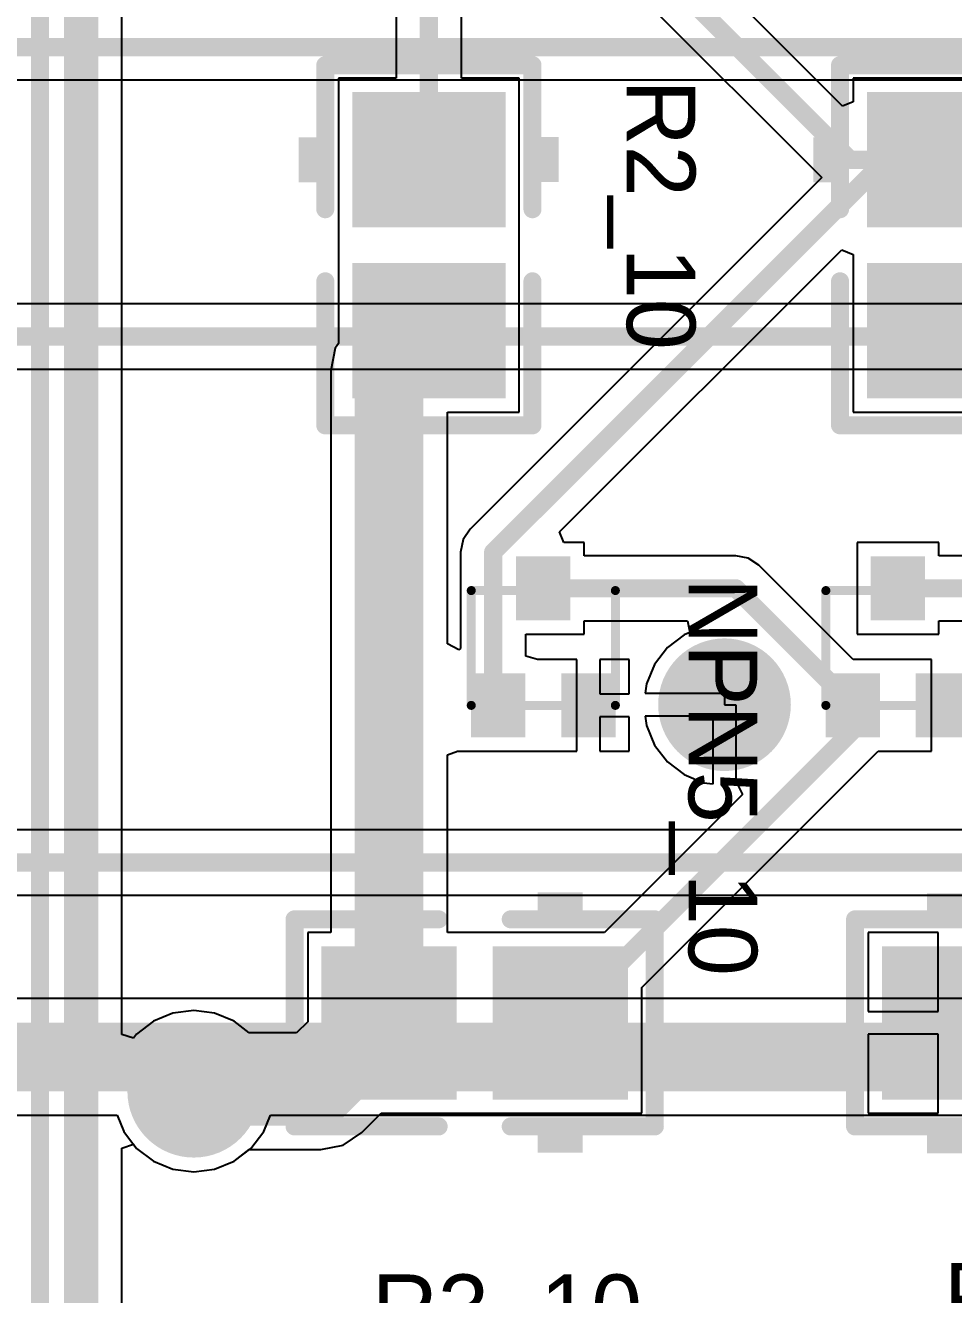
# Model space of a CAD drawing. Header units: millimetres. Extents: x 0.67 to 7.75, y 0.64 to 6.06.
# Drawn here: x 5.021 to 5.427, y 2.766 to 3.321 of the extents above; entities that cross this region are included whole.
import ezdxf

# ---------------------------------------------------------------- set-up
doc = ezdxf.new("R2010")
doc.units = ezdxf.units.MM
doc.header["$MEASUREMENT"] = 0
for name, color, linetype in [('BottomLayer', 5, 'Continuous'), ('BottomSolder', 6, 'Continuous'), ('MultiLayer', 9, 'Continuous'), ('TopLayer', 1, 'Continuous'), ('TopOverlay', 2, 'Continuous'), ('TopPaste', 8, 'Continuous'), ('TopSolder', 216, 'Continuous'), ('ViaHoleLayer', 16, 'Continuous')]:
    doc.layers.add(name, color=color, linetype=linetype)

# ---------------------------------------------------------------- blocks, each defined once
blk = doc.blocks.new('CC2012_0805_261')
at = {"layer": 'TopLayer'}
for points in [[(-0.06299, -0.02953), (-0.01181, -0.02953), (-0.06299, 0.02953), (-0.01181, 0.02953)], [(0.01181, -0.02953), (0.06299, -0.02953), (0.01181, 0.02953), (0.06299, 0.02953)]]:
    blk.add_solid(points, dxfattribs=at)
at = {"layer": 'TopOverlay', "const_width": 0.00787}
for points in [[(-0.07874, -0.04528), (-0.07874, 0.04528)], [(-0.07874, 0.04528), (-0.01575, 0.04528)], [(0.01575, 0.04528), (0.07874, 0.04528)], [(0.07874, -0.04528), (0.07874, 0.04528)], [(-0.07874, -0.04528), (-0.01575, -0.04528)], [(0.01575, -0.04528), (0.07874, -0.04528)]]:
    blk.add_lwpolyline(points, dxfattribs=at)
at = {"layer": 'TopOverlay', "const_width": 0.00394}
for points in [[(-0.08071, 0.04528, 1), (-0.07677, 0.04528, 1)], [(-0.08071, 0.04528, 1), (-0.07677, 0.04528, 1)], [(-0.01772, 0.04528, 1), (-0.01378, 0.04528, 1)], [(0.01378, 0.04528, 1), (0.01772, 0.04528, 1)], [(0.07677, 0.04528, 1), (0.08071, 0.04528, 1)], [(0.07677, 0.04528, 1), (0.08071, 0.04528, 1)], [(-0.08071, -0.04528, 1), (-0.07677, -0.04528, 1)], [(-0.08071, -0.04528, 1), (-0.07677, -0.04528, 1)], [(-0.01772, -0.04528, 1), (-0.01378, -0.04528, 1)], [(0.01378, -0.04528, 1), (0.01772, -0.04528, 1)], [(0.07677, -0.04528, 1), (0.08071, -0.04528, 1)], [(0.07677, -0.04528, 1), (0.08071, -0.04528, 1)]]:
    blk.add_lwpolyline(points, format="xyb", close=True, dxfattribs=at)
at = {"layer": 'TopOverlay'}
for points in [[(-0.04724, 0.04882), (-0.02756, 0.04882), (-0.04724, 0.05669), (-0.02756, 0.05669)], [(-0.04724, -0.05709), (-0.02756, -0.05709), (-0.04724, -0.04921), (-0.02756, -0.04921)]]:
    blk.add_solid(points, dxfattribs=at)
at = {"layer": 'TopPaste'}
for points in [[(-0.06299, -0.02953), (-0.01181, -0.02953), (-0.06299, 0.02953), (-0.01181, 0.02953)], [(0.01181, -0.02953), (0.06299, -0.02953), (0.01181, 0.02953), (0.06299, 0.02953)]]:
    blk.add_solid(points, dxfattribs=at)
at = {"layer": 'TopSolder'}
for points in [[(-0.06699, -0.03353), (-0.00781, -0.03353), (-0.06699, 0.03353), (-0.00781, 0.03353)], [(0.00781, -0.03353), (0.06699, -0.03353), (0.00781, 0.03353), (0.06699, 0.03353)]]:
    blk.add_solid(points, dxfattribs=at)
blk = doc.blocks.new('CC2012_0805_262')
at = {"layer": 'TopLayer'}
for points in [[(-0.06299, -0.02953), (-0.01181, -0.02953), (-0.06299, 0.02953), (-0.01181, 0.02953)], [(0.01181, -0.02953), (0.06299, -0.02953), (0.01181, 0.02953), (0.06299, 0.02953)]]:
    blk.add_solid(points, dxfattribs=at)
at = {"layer": 'TopOverlay', "const_width": 0.00787}
for points in [[(-0.07874, 0.04528), (-0.07874, -0.04528)], [(-0.01575, 0.04528), (-0.07874, 0.04528)], [(0.07874, 0.04528), (0.01575, 0.04528)], [(0.07874, 0.04528), (0.07874, -0.04528)], [(-0.01575, -0.04528), (-0.07874, -0.04528)], [(0.07874, -0.04528), (0.01575, -0.04528)]]:
    blk.add_lwpolyline(points, dxfattribs=at)
at = {"layer": 'TopOverlay', "const_width": 0.00394}
for points in [[(-0.08071, 0.04528, 1), (-0.07677, 0.04528, 1)], [(-0.08071, 0.04528, 1), (-0.07677, 0.04528, 1)], [(-0.01772, 0.04528, 1), (-0.01378, 0.04528, 1)], [(0.01378, 0.04528, 1), (0.01772, 0.04528, 1)], [(0.07677, 0.04528, 1), (0.08071, 0.04528, 1)], [(0.07677, 0.04528, 1), (0.08071, 0.04528, 1)], [(-0.08071, -0.04528, 1), (-0.07677, -0.04528, 1)], [(-0.08071, -0.04528, 1), (-0.07677, -0.04528, 1)], [(-0.01772, -0.04528, 1), (-0.01378, -0.04528, 1)], [(0.01378, -0.04528, 1), (0.01772, -0.04528, 1)], [(0.07677, -0.04528, 1), (0.08071, -0.04528, 1)], [(0.07677, -0.04528, 1), (0.08071, -0.04528, 1)]]:
    blk.add_lwpolyline(points, format="xyb", close=True, dxfattribs=at)
at = {"layer": 'TopOverlay'}
for points in [[(-0.04724, 0.04882), (-0.02756, 0.04882), (-0.04724, 0.05669), (-0.02756, 0.05669)], [(-0.04724, -0.05709), (-0.02756, -0.05709), (-0.04724, -0.04921), (-0.02756, -0.04921)]]:
    blk.add_solid(points, dxfattribs=at)
at = {"layer": 'TopPaste'}
for points in [[(-0.06299, -0.02953), (-0.01181, -0.02953), (-0.06299, 0.02953), (-0.01181, 0.02953)], [(0.01181, -0.02953), (0.06299, -0.02953), (0.01181, 0.02953), (0.06299, 0.02953)]]:
    blk.add_solid(points, dxfattribs=at)
at = {"layer": 'TopSolder'}
for points in [[(-0.06699, -0.03353), (-0.00781, -0.03353), (-0.06699, 0.03353), (-0.00781, 0.03353)], [(0.00781, -0.03353), (0.06699, -0.03353), (0.00781, 0.03353), (0.06699, 0.03353)]]:
    blk.add_solid(points, dxfattribs=at)
blk = doc.blocks.new('CC2012_0805_263')
at = {"layer": 'TopLayer'}
for points in [[(-0.06299, -0.02953), (-0.01181, -0.02953), (-0.06299, 0.02953), (-0.01181, 0.02953)], [(0.01181, -0.02953), (0.06299, -0.02953), (0.01181, 0.02953), (0.06299, 0.02953)]]:
    blk.add_solid(points, dxfattribs=at)
at = {"layer": 'TopOverlay', "const_width": 0.00787}
for points in [[(-0.07874, -0.04528), (-0.07874, 0.04528)], [(-0.01575, 0.04528), (-0.07874, 0.04528)], [(0.07874, 0.04528), (0.01575, 0.04528)], [(0.07874, -0.04528), (0.07874, 0.04528)], [(-0.01575, -0.04528), (-0.07874, -0.04528)], [(0.07874, -0.04528), (0.01575, -0.04528)]]:
    blk.add_lwpolyline(points, dxfattribs=at)
at = {"layer": 'TopOverlay', "const_width": 0.00394}
for points in [[(-0.08071, 0.04528, 1), (-0.07677, 0.04528, 1)], [(-0.08071, 0.04528, 1), (-0.07677, 0.04528, 1)], [(-0.01772, 0.04528, 1), (-0.01378, 0.04528, 1)], [(0.01378, 0.04528, 1), (0.01772, 0.04528, 1)], [(0.07677, 0.04528, 1), (0.08071, 0.04528, 1)], [(0.07677, 0.04528, 1), (0.08071, 0.04528, 1)], [(-0.08071, -0.04528, 1), (-0.07677, -0.04528, 1)], [(-0.08071, -0.04528, 1), (-0.07677, -0.04528, 1)], [(-0.01772, -0.04528, 1), (-0.01378, -0.04528, 1)], [(0.01378, -0.04528, 1), (0.01772, -0.04528, 1)], [(0.07677, -0.04528, 1), (0.08071, -0.04528, 1)], [(0.07677, -0.04528, 1), (0.08071, -0.04528, 1)]]:
    blk.add_lwpolyline(points, format="xyb", close=True, dxfattribs=at)
at = {"layer": 'TopOverlay'}
for points in [[(-0.0474, 0.04882), (-0.02771, 0.04882), (-0.0474, 0.05669), (-0.02771, 0.05669)], [(-0.04725, -0.05693), (-0.02756, -0.05693), (-0.04725, -0.04906), (-0.02756, -0.04906)]]:
    blk.add_solid(points, dxfattribs=at)
at = {"layer": 'TopPaste'}
for points in [[(-0.06299, -0.02953), (-0.01181, -0.02953), (-0.06299, 0.02953), (-0.01181, 0.02953)], [(0.01181, -0.02953), (0.06299, -0.02953), (0.01181, 0.02953), (0.06299, 0.02953)]]:
    blk.add_solid(points, dxfattribs=at)
at = {"layer": 'TopSolder'}
for points in [[(-0.06699, -0.03353), (-0.00781, -0.03353), (-0.06699, 0.03353), (-0.00781, 0.03353)], [(0.00781, -0.03353), (0.06699, -0.03353), (0.00781, 0.03353), (0.06699, 0.03353)]]:
    blk.add_solid(points, dxfattribs=at)
blk = doc.blocks.new('CC2012_0805_264')
at = {"layer": 'TopLayer'}
for points in [[(-0.06299, -0.02953), (-0.01181, -0.02953), (-0.06299, 0.02953), (-0.01181, 0.02953)], [(0.01181, -0.02953), (0.06299, -0.02953), (0.01181, 0.02953), (0.06299, 0.02953)]]:
    blk.add_solid(points, dxfattribs=at)
at = {"layer": 'TopOverlay', "const_width": 0.00787}
for points in [[(-0.07874, -0.04528), (-0.07874, 0.04528)], [(-0.01575, 0.04528), (-0.07874, 0.04528)], [(0.07874, 0.04528), (0.01575, 0.04528)], [(0.07874, -0.04528), (0.07874, 0.04528)], [(-0.01575, -0.04528), (-0.07874, -0.04528)], [(0.07874, -0.04528), (0.01575, -0.04528)]]:
    blk.add_lwpolyline(points, dxfattribs=at)
at = {"layer": 'TopOverlay', "const_width": 0.00394}
for points in [[(-0.08071, 0.04528, 1), (-0.07677, 0.04528, 1)], [(-0.08071, 0.04528, 1), (-0.07677, 0.04528, 1)], [(-0.01772, 0.04528, 1), (-0.01378, 0.04528, 1)], [(0.01378, 0.04528, 1), (0.01772, 0.04528, 1)], [(0.07677, 0.04528, 1), (0.08071, 0.04528, 1)], [(0.07677, 0.04528, 1), (0.08071, 0.04528, 1)], [(-0.08071, -0.04528, 1), (-0.07677, -0.04528, 1)], [(-0.08071, -0.04528, 1), (-0.07677, -0.04528, 1)], [(-0.01772, -0.04528, 1), (-0.01378, -0.04528, 1)], [(0.01378, -0.04528, 1), (0.01772, -0.04528, 1)], [(0.07677, -0.04528, 1), (0.08071, -0.04528, 1)], [(0.07677, -0.04528, 1), (0.08071, -0.04528, 1)]]:
    blk.add_lwpolyline(points, format="xyb", close=True, dxfattribs=at)
at = {"layer": 'TopOverlay'}
for points in [[(-0.0474, 0.04882), (-0.02771, 0.04882), (-0.0474, 0.05669), (-0.02771, 0.05669)], [(-0.04724, -0.05693), (-0.02756, -0.05693), (-0.04724, -0.04906), (-0.02756, -0.04906)]]:
    blk.add_solid(points, dxfattribs=at)
at = {"layer": 'TopPaste'}
for points in [[(-0.06299, -0.02953), (-0.01181, -0.02953), (-0.06299, 0.02953), (-0.01181, 0.02953)], [(0.01181, -0.02953), (0.06299, -0.02953), (0.01181, 0.02953), (0.06299, 0.02953)]]:
    blk.add_solid(points, dxfattribs=at)
at = {"layer": 'TopSolder'}
for points in [[(-0.06699, -0.03353), (-0.00781, -0.03353), (-0.06699, 0.03353), (-0.00781, 0.03353)], [(0.00781, -0.03353), (0.06699, -0.03353), (0.00781, 0.03353), (0.06699, 0.03353)]]:
    blk.add_solid(points, dxfattribs=at)
blk = doc.blocks.new('MMBT3904T_265')
at = {"layer": 'TopLayer'}
for points in [[(0.00787, -0.01004), (0.00787, 0.01004), (-0.00787, -0.01004), (-0.00787, 0.01004)], [(-0.01181, -0.06122), (-0.01181, -0.04114), (-0.02756, -0.06122), (-0.02756, -0.04114)], [(0.02756, -0.06122), (0.02756, -0.04114), (0.01181, -0.06122), (0.01181, -0.04114)]]:
    blk.add_solid(points, dxfattribs=at)
at = {"layer": 'TopOverlay', "const_width": 0.00394}
for points in [[(-0.0315, -0.00098), (0.0315, -0.00098)], [(-0.0315, -0.05118), (-0.0315, -0.00098)], [(0.0315, -0.05118), (0.0315, -0.00098)], [(-0.0315, -0.05118), (0.0315, -0.05118)]]:
    blk.add_lwpolyline(points, dxfattribs=at)
at = {"layer": 'TopOverlay', "const_width": 0.00197}
for points in [[(-0.03248, -0.00098, 1), (-0.03051, -0.00098, 1)], [(-0.03248, -0.00098, 1), (-0.03051, -0.00098, 1)], [(0.03051, -0.00098, 1), (0.03248, -0.00098, 1)], [(0.03051, -0.00098, 1), (0.03248, -0.00098, 1)], [(-0.03248, -0.05118, 1), (-0.03051, -0.05118, 1)], [(-0.03248, -0.05118, 1), (-0.03051, -0.05118, 1)], [(0.03051, -0.05118, 1), (0.03248, -0.05118, 1)], [(0.03051, -0.05118, 1), (0.03248, -0.05118, 1)]]:
    blk.add_lwpolyline(points, format="xyb", close=True, dxfattribs=at)
at = {"layer": 'TopPaste'}
for points in [[(0.00787, -0.01004), (0.00787, 0.01004), (-0.00787, -0.01004), (-0.00787, 0.01004)], [(-0.01181, -0.06122), (-0.01181, -0.04114), (-0.02756, -0.06122), (-0.02756, -0.04114)], [(0.02756, -0.06122), (0.02756, -0.04114), (0.01181, -0.06122), (0.01181, -0.04114)]]:
    blk.add_solid(points, dxfattribs=at)
at = {"layer": 'TopSolder'}
for points in [[(0.01187, -0.01404), (0.01187, 0.01404), (-0.01187, -0.01404), (-0.01187, 0.01404)], [(-0.00781, -0.06522), (-0.00781, -0.03714), (-0.03156, -0.06522), (-0.03156, -0.03714)], [(0.03156, -0.06522), (0.03156, -0.03714), (0.00781, -0.06522), (0.00781, -0.03714)]]:
    blk.add_solid(points, dxfattribs=at)
blk = doc.blocks.new('MMBT3904T_266')
at = {"layer": 'TopLayer'}
for points in [[(0.00787, -0.01004), (0.00787, 0.01004), (-0.00787, -0.01004), (-0.00787, 0.01004)], [(-0.01181, -0.06122), (-0.01181, -0.04114), (-0.02756, -0.06122), (-0.02756, -0.04114)], [(0.02756, -0.06122), (0.02756, -0.04114), (0.01181, -0.06122), (0.01181, -0.04114)]]:
    blk.add_solid(points, dxfattribs=at)
at = {"layer": 'TopOverlay', "const_width": 0.00394}
for points in [[(-0.0315, -0.00098), (0.0315, -0.00098)], [(-0.0315, -0.05118), (-0.0315, -0.00098)], [(0.0315, -0.05118), (0.0315, -0.00098)], [(-0.0315, -0.05118), (0.0315, -0.05118)]]:
    blk.add_lwpolyline(points, dxfattribs=at)
at = {"layer": 'TopOverlay', "const_width": 0.00197}
for points in [[(-0.03248, -0.00098, 1), (-0.03051, -0.00098, 1)], [(-0.03248, -0.00098, 1), (-0.03051, -0.00098, 1)], [(0.03051, -0.00098, 1), (0.03248, -0.00098, 1)], [(0.03051, -0.00098, 1), (0.03248, -0.00098, 1)], [(-0.03248, -0.05118, 1), (-0.03051, -0.05118, 1)], [(-0.03248, -0.05118, 1), (-0.03051, -0.05118, 1)], [(0.03051, -0.05118, 1), (0.03248, -0.05118, 1)], [(0.03051, -0.05118, 1), (0.03248, -0.05118, 1)]]:
    blk.add_lwpolyline(points, format="xyb", close=True, dxfattribs=at)
at = {"layer": 'TopPaste'}
for points in [[(0.00787, -0.01004), (0.00787, 0.01004), (-0.00787, -0.01004), (-0.00787, 0.01004)], [(-0.01181, -0.06122), (-0.01181, -0.04114), (-0.02756, -0.06122), (-0.02756, -0.04114)], [(0.02756, -0.06122), (0.02756, -0.04114), (0.01181, -0.06122), (0.01181, -0.04114)]]:
    blk.add_solid(points, dxfattribs=at)
at = {"layer": 'TopSolder'}
for points in [[(0.01187, -0.01404), (0.01187, 0.01404), (-0.01187, -0.01404), (-0.01187, 0.01404)], [(-0.00781, -0.06522), (-0.00781, -0.03714), (-0.03156, -0.06522), (-0.03156, -0.03714)], [(0.03156, -0.06522), (0.03156, -0.03714), (0.00781, -0.06522), (0.00781, -0.03714)]]:
    blk.add_solid(points, dxfattribs=at)

msp = doc.modelspace()

# ---------------------------------------------------------------- linework, layer by layer
at = {"layer": 'BottomLayer'}
for p, q in [((2.70738, 3.2972), (7.33052, 3.2972)), ((5.52985, 3.19927), (4.61197, 3.19927)), ((4.61197, 3.17073), (5.52393, 3.17073)), ((7.30813, 2.96927), (3.81091, 2.96927)), ((3.805, 2.94073), (7.30813, 2.94073)), ((6.06341, 2.89549), (3.86, 2.89549)), ((4.79119, 2.84451), (5.06146, 2.84451)), ((5.06146, 2.84451), (5.06443, 2.83735)), ((5.12557, 2.83735), (5.12854, 2.84451)), ((5.12854, 2.84451), (5.61827, 2.84451)), ((5.06443, 2.83735), (5.07004, 2.83004)), ((5.11996, 2.83004), (5.12557, 2.83735)), ((5.07004, 2.83004), (5.07735, 2.82443)), ((5.11265, 2.82443), (5.11996, 2.83004)), ((5.07735, 2.82443), (5.08586, 2.8209)), ((5.08586, 2.8209), (5.095, 2.8197)), ((5.095, 2.8197), (5.10414, 2.8209)), ((5.10414, 2.8209), (5.11265, 2.82443))]:
    msp.add_line(p, q, dxfattribs=at)
for points, const_width in [([(2.70147, 3.31147), (7.36303, 3.31147)], 0.008), ([(4.58, 3.185), (5.52985, 3.185)], 0.008), ([(3.805, 2.955), (7.345, 2.955)], 0.008), ([(3.86, 2.87), (6.06341, 2.87)], 0.03)]:
    msp.add_lwpolyline(points, dxfattribs=dict(at, const_width=const_width))
at = {"layer": 'BottomLayer', "const_width": 0.025}
for points in [[(5.3145, 3.024, 1), (5.3395, 3.024, 1)], [(5.0825, 2.855, 1), (5.1075, 2.855, 1)]]:
    msp.add_lwpolyline(points, format="xyb", close=True, dxfattribs=at)
at = {"layer": 'BottomSolder', "const_width": 0.029}
for points in [[(5.3125, 3.024, 1), (5.3415, 3.024, 1)], [(5.0805, 2.855, 1), (5.1095, 2.855, 1)]]:
    msp.add_lwpolyline(points, format="xyb", close=True, dxfattribs=at)
at = {"layer": 'MultiLayer', "const_width": 0.025}
for points in [[(5.3145, 3.024, 1), (5.3395, 3.024, 1)], [(5.0825, 2.855, 1), (5.1075, 2.855, 1)]]:
    msp.add_lwpolyline(points, format="xyb", close=True, dxfattribs=at)
at = {"layer": 'TopLayer'}
for p, q in [((5.06364, 2.87984), (5.06364, 3.76016)), ((5.37863, 3.28573), (5.29402, 3.37035)), ((5.18352, 3.36489), (5.18352, 3.29788)), ((5.21207, 3.29788), (5.21207, 3.35897)), ((5.27166, 3.35233), (5.3695, 3.25449)), ((5.18352, 3.29788), (5.15826, 3.29788)), ((5.15826, 3.29788), (5.15826, 3.22808)), ((5.23731, 3.29788), (5.21207, 3.29788)), ((5.23731, 3.22808), (5.23731, 3.29788)), ((5.46231, 3.29788), (5.38325, 3.29788)), ((5.38325, 3.29788), (5.38325, 3.28764)), ((5.38325, 3.28764), (5.37863, 3.28573)), ((5.3695, 3.25449), (5.21583, 3.10082)), ((5.15826, 3.22808), (5.15826, 3.2267)), ((5.15826, 3.2267), (5.15826, 3.22307)), ((5.23731, 3.2267), (5.23731, 3.22808)), ((5.23731, 3.22307), (5.23731, 3.2267)), ((5.15826, 3.22307), (5.15826, 3.2217)), ((5.15826, 3.2217), (5.15826, 3.18196)), ((5.23731, 3.2217), (5.23731, 3.22307)), ((5.23731, 3.15189), (5.23731, 3.2217)), ((5.25493, 3.09954), (5.37825, 3.22287)), ((5.37825, 3.22287), (5.38325, 3.2208)), ((5.38325, 3.2208), (5.38325, 3.15189)), ((5.15684, 3.17985), (5.1549, 3.17009)), ((5.15826, 3.18196), (5.15684, 3.17985)), ((5.1549, 3.17009), (5.1549, 2.92441)), ((5.20588, 3.05061), (5.20588, 3.15189)), ((5.20588, 3.15189), (5.23731, 3.15189)), ((5.38325, 3.15189), (5.46231, 3.15189)), ((5.21583, 3.10082), (5.21273, 3.09619)), ((5.25684, 3.09493), (5.25493, 3.09954)), ((5.21273, 3.09619), (5.21165, 3.09072)), ((5.26567, 3.09493), (5.25684, 3.09493)), ((5.26567, 3.08916), (5.26567, 3.09493)), ((5.42067, 3.09493), (5.38492, 3.09493)), ((5.38492, 3.09493), (5.38492, 3.05485)), ((5.42067, 3.08916), (5.42067, 3.09493)), ((5.21165, 3.09072), (5.21165, 3.09072)), ((5.21165, 3.09072), (5.21165, 3.04855)), ((5.33193, 3.08916), (5.26567, 3.08916)), ((5.33739, 3.08807), (5.33193, 3.08916)), ((5.33193, 3.08916), (5.33193, 3.08916)), ((5.34202, 3.08498), (5.33739, 3.08807)), ((5.48779, 3.08916), (5.42067, 3.08916)), ((5.38326, 3.04374), (5.34202, 3.08498)), ((5.26567, 3.05485), (5.26567, 3.06061)), ((5.26567, 3.06061), (5.31086, 3.06061)), ((5.31086, 3.06061), (5.31186, 3.05561)), ((5.42067, 3.05485), (5.42067, 3.06061)), ((5.42067, 3.06061), (5.48188, 3.06061)), ((5.2402, 3.04517), (5.2402, 3.05485)), ((5.2402, 3.05485), (5.26567, 3.05485)), ((5.30935, 3.05457), (5.30204, 3.04896)), ((5.31186, 3.05561), (5.30935, 3.05457)), ((5.38492, 3.05485), (5.42067, 3.05485)), ((5.21088, 3.04801), (5.20588, 3.05061)), ((5.21165, 3.04855), (5.21088, 3.04801)), ((5.30204, 3.04896), (5.29643, 3.04165)), ((5.2452, 3.04374), (5.2402, 3.04517)), ((5.24961, 3.04374), (5.2452, 3.04374)), ((5.25098, 3.04374), (5.24961, 3.04374)), ((5.26248, 3.04374), (5.25098, 3.04374)), ((5.26248, 3.0237), (5.26248, 3.04374)), ((5.28535, 3.04374), (5.27248, 3.04374)), ((5.27248, 3.04374), (5.27248, 3.0287)), ((5.28535, 3.0287), (5.28535, 3.04374)), ((5.29643, 3.04165), (5.2929, 3.03314)), ((5.39961, 3.04374), (5.38326, 3.04374)), ((5.40098, 3.04374), (5.39961, 3.04374)), ((5.40461, 3.04374), (5.40098, 3.04374)), ((5.40598, 3.04374), (5.40461, 3.04374)), ((5.41748, 3.04374), (5.40598, 3.04374)), ((5.41748, 3.0237), (5.41748, 3.04374)), ((5.2929, 3.03314), (5.29236, 3.029)), ((5.27248, 3.0287), (5.28535, 3.0287)), ((5.29236, 3.029), (5.327, 3.029)), ((5.327, 3.029), (5.327, 3.024)), ((5.26248, 3.00367), (5.26248, 3.0237)), ((5.322, 3.019), (5.29236, 3.019)), ((5.29236, 3.019), (5.2929, 3.01486)), ((5.322, 2.98936), (5.322, 3.019)), ((5.327, 3.024), (5.332, 3.024)), ((5.332, 3.024), (5.332, 2.98936)), ((5.41748, 3.00367), (5.41748, 3.0237)), ((5.28535, 3.0187), (5.27248, 3.0187)), ((5.27248, 3.0187), (5.27248, 3.00367)), ((5.28535, 3.00367), (5.28535, 3.0187)), ((5.2929, 3.01486), (5.29643, 3.00635)), ((5.20588, 3.0021), (5.21024, 3.00367)), ((5.21024, 3.00367), (5.21088, 3.00367)), ((5.21088, 3.00367), (5.24461, 3.00367)), ((5.24461, 3.00367), (5.24598, 3.00367)), ((5.24598, 3.00367), (5.24961, 3.00367)), ((5.24961, 3.00367), (5.25098, 3.00367)), ((5.25098, 3.00367), (5.26248, 3.00367)), ((5.27248, 3.00367), (5.28535, 3.00367)), ((5.29079, 2.90029), (5.39416, 3.00367)), ((5.29643, 3.00635), (5.30204, 2.99904)), ((5.39416, 3.00367), (5.39961, 3.00367)), ((5.39961, 3.00367), (5.40098, 3.00367)), ((5.40098, 3.00367), (5.40461, 3.00367)), ((5.40461, 3.00367), (5.40598, 3.00367)), ((5.40598, 3.00367), (5.41748, 3.00367)), ((5.20588, 2.92441), (5.20588, 3.0021)), ((5.30204, 2.99904), (5.30935, 2.99343)), ((5.30935, 2.99343), (5.31786, 2.9899)), ((5.31786, 2.9899), (5.322, 2.98936)), ((5.332, 2.98936), (5.33247, 2.98942)), ((5.33247, 2.98942), (5.33481, 2.98468)), ((5.33481, 2.98468), (5.27454, 2.92441)), ((5.1549, 2.92441), (5.1448, 2.92441)), ((5.1448, 2.92441), (5.1448, 2.88534)), ((5.21461, 2.92441), (5.20588, 2.92441)), ((5.21598, 2.92441), (5.21461, 2.92441)), ((5.21961, 2.92441), (5.21598, 2.92441)), ((5.22098, 2.92441), (5.21961, 2.92441)), ((5.27454, 2.92441), (5.22098, 2.92441)), ((5.42039, 2.92441), (5.3898, 2.92441)), ((5.3898, 2.92441), (5.3898, 2.88989)), ((5.42039, 2.88989), (5.42039, 2.92441)), ((5.29079, 2.84536), (5.29079, 2.90029)), ((5.08586, 2.8891), (5.07735, 2.88557)), ((5.095, 2.8903), (5.08586, 2.8891)), ((5.10414, 2.8891), (5.095, 2.8903)), ((5.11265, 2.88557), (5.10414, 2.8891)), ((5.3898, 2.88989), (5.42039, 2.88989)), ((5.07735, 2.88557), (5.07004, 2.87996)), ((5.11927, 2.88049), (5.11265, 2.88557)), ((5.13995, 2.88049), (5.11927, 2.88049)), ((5.1448, 2.88534), (5.13995, 2.88049)), ((5.06864, 2.87814), (5.06364, 2.87984)), ((5.07004, 2.87996), (5.06864, 2.87814)), ((5.42039, 2.87989), (5.3898, 2.87989)), ((5.3898, 2.87989), (5.3898, 2.84536)), ((5.42039, 2.84536), (5.42039, 2.87989)), ((5.16853, 2.83698), (5.17691, 2.84536)), ((5.17691, 2.84536), (5.21461, 2.84536)), ((5.21461, 2.84536), (5.21598, 2.84536)), ((5.21598, 2.84536), (5.21961, 2.84536)), ((5.21961, 2.84536), (5.22098, 2.84536)), ((5.22098, 2.84536), (5.29079, 2.84536)), ((5.3898, 2.84536), (5.42039, 2.84536)), ((5.16026, 2.83145), (5.16853, 2.83698)), ((5.06364, 2.83016), (5.06864, 2.83186)), ((5.06864, 2.83186), (5.07004, 2.83004)), ((5.15051, 2.82951), (5.16026, 2.83145)), ((5.06364, 2.38605), (5.06364, 2.83016)), ((5.07004, 2.83004), (5.07735, 2.82443)), ((5.11265, 2.82443), (5.11927, 2.82951)), ((5.11927, 2.82951), (5.15051, 2.82951)), ((5.07735, 2.82443), (5.08586, 2.8209)), ((5.08586, 2.8209), (5.095, 2.8197)), ((5.095, 2.8197), (5.10414, 2.8209)), ((5.10414, 2.8209), (5.11265, 2.82443))]:
    msp.add_line(p, q, dxfattribs=at)
for points, const_width in [([(5.0458, 1.3698), (5.0458, 4.0558)], 0.015), ([(5.27398, 3.3702), (5.38189, 3.26229)], 0.008), ([(5.1978, 3.26229), (5.1978, 3.36489)], 0.008), ([(5.22592, 3.09072), (5.39748, 3.26229)], 0.008), ([(5.38189, 3.26229), (5.39748, 3.26229)], 0.008), ([(5.39748, 3.26229), (5.4228, 3.26229)], 0.008), ([(5.18039, 3.17009), (5.19778, 3.18748)], 0.03), ([(5.42278, 3.18748), (5.57799, 3.18748)], 0.008), ([(5.18039, 2.88489), (5.18039, 3.17009)], 0.03), ([(5.22592, 3.02589), (5.22592, 3.09072)], 0.008), ([(5.2478, 3.07489), (5.33193, 3.07489)], 0.008), ([(5.33193, 3.07489), (5.38856, 3.01825)], 0.008), ([(5.4028, 3.07489), (5.4878, 3.07489)], 0.008), ([(5.22592, 3.02589), (5.22811, 3.0237)], 0.008), ([(5.2552, 2.88489), (5.38856, 3.01825)], 0.008), ([(5.15051, 2.855), (5.18039, 2.88489)], 0.03), ([(5.095, 2.855), (5.15051, 2.855)], 0.03)]:
    msp.add_lwpolyline(points, dxfattribs=dict(at, const_width=const_width))
for points, const_width in [([(5.1958, 3.26229, 1), (5.1998, 3.26229, 1)], 0.004), ([(5.37989, 3.26229, 1), (5.38389, 3.26229, 1)], 0.004), ([(5.37989, 3.26229, 1), (5.38389, 3.26229, 1)], 0.004), ([(5.39548, 3.26229, 1), (5.39948, 3.26229, 1)], 0.004), ([(5.39548, 3.26229, 1), (5.39948, 3.26229, 1)], 0.004), ([(5.39548, 3.26229, 1), (5.39948, 3.26229, 1)], 0.004), ([(5.4208, 3.26229, 1), (5.4248, 3.26229, 1)], 0.004), ([(5.19028, 3.18748, 1), (5.20528, 3.18748, 1)], 0.015), ([(5.42078, 3.18748, 1), (5.42478, 3.18748, 1)], 0.004), ([(5.17289, 3.17009, 1), (5.18789, 3.17009, 1)], 0.015), ([(5.17289, 3.17009, 1), (5.18789, 3.17009, 1)], 0.015), ([(5.22392, 3.09072, 1), (5.22792, 3.09072, 1)], 0.004), ([(5.22392, 3.09072, 1), (5.22792, 3.09072, 1)], 0.004), ([(5.2458, 3.07489, 1), (5.2498, 3.07489, 1)], 0.004), ([(5.32993, 3.07489, 1), (5.33393, 3.07489, 1)], 0.004), ([(5.32993, 3.07489, 1), (5.33393, 3.07489, 1)], 0.004), ([(5.4008, 3.07489, 1), (5.4048, 3.07489, 1)], 0.004), ([(5.3145, 3.024, 1), (5.3395, 3.024, 1)], 0.025), ([(5.22392, 3.02589, 1), (5.22792, 3.02589, 1)], 0.004), ([(5.22392, 3.02589, 1), (5.22792, 3.02589, 1)], 0.004), ([(5.22611, 3.0237, 1), (5.23011, 3.0237, 1)], 0.004), ([(5.38656, 3.01825, 1), (5.39056, 3.01825, 1)], 0.004), ([(5.38656, 3.01825, 1), (5.39056, 3.01825, 1)], 0.004), ([(5.17289, 2.88489, 1), (5.18789, 2.88489, 1)], 0.015), ([(5.17289, 2.88489, 1), (5.18789, 2.88489, 1)], 0.015), ([(5.2532, 2.88489, 1), (5.2572, 2.88489, 1)], 0.004), ([(5.0825, 2.855, 1), (5.1075, 2.855, 1)], 0.025), ([(5.0875, 2.855, 1), (5.1025, 2.855, 1)], 0.015), ([(5.14301, 2.855, 1), (5.15801, 2.855, 1)], 0.015), ([(5.14301, 2.855, 1), (5.15801, 2.855, 1)], 0.015)]:
    msp.add_lwpolyline(points, format="xyb", close=True, dxfattribs=dict(at, const_width=const_width))
at = {"layer": 'TopOverlay', "const_width": 0.008}
msp.add_lwpolyline([(5.0278, 2.71989), (5.0278, 4.12489)], dxfattribs=at)
at = {"layer": 'TopSolder', "const_width": 0.029}
for points in [[(5.3125, 3.024, 1), (5.3415, 3.024, 1)], [(5.0805, 2.855, 1), (5.1095, 2.855, 1)]]:
    msp.add_lwpolyline(points, format="xyb", close=True, dxfattribs=at)
at = {"layer": 'ViaHoleLayer', "const_width": 0.014}
for points in [[(5.32, 3.024, 1), (5.334, 3.024, 1)], [(5.088, 2.855, 1), (5.102, 2.855, 1)]]:
    msp.add_lwpolyline(points, format="xyb", close=True, dxfattribs=at)

# ---------------------------------------------------------------- block references
for name, p, rotation in [('CC2012_0805_263', (5.19778, 3.22489), 270), ('CC2012_0805_264', (5.42278, 3.22489), 270), ('MMBT3904T_265', (5.2478, 3.07489), 360), ('MMBT3904T_266', (5.4028, 3.07489), 360), ('CC2012_0805_262', (5.2178, 2.88489), 180)]:
    msp.add_blockref(name, p, dxfattribs=dict(rotation=rotation))
msp.add_blockref('CC2012_0805_261', (5.4628, 2.88489))

# ---------------------------------------------------------------- texts
at = {"layer": 'TopOverlay'}
for s, p in [('R2_10', (5.28428, 3.29739)), ('NPN5_10', (5.3113, 3.07939))]:
    msp.add_text(s, height=0.03, rotation=270, dxfattribs=at).set_placement(p)
for s, p in [('R4_10', (5.4228, 2.74989)), ('R3_10', (5.1728, 2.74489))]:
    msp.add_text(s, height=0.03, dxfattribs=at).set_placement(p)

doc.saveas('drawing.dxf')
